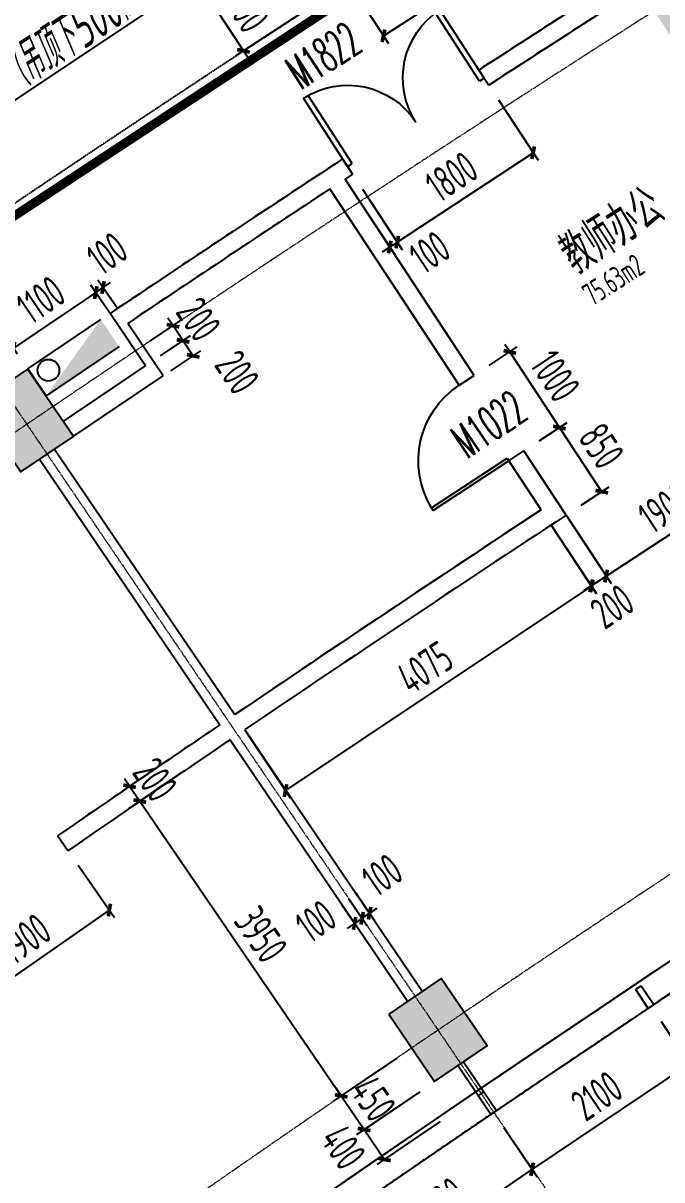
# Model space of a CAD drawing. Header units: millimetres. Extents: x 0 to 12095980, y -6694179 to 0.
# Drawn here: x 11609260 to 11616326, y -6452906 to -6440110 of the extents above; entities that cross this region are included whole.
import ezdxf
from ezdxf.enums import TextEntityAlignment as Align

# ---------------------------------------------------------------- set-up
doc = ezdxf.new("R2010")
doc.units = ezdxf.units.MM
doc.header["$LTSCALE"] = 10
for name, pattern in [('A1-RG-AXIS$0$CENTER', [50.8, 31.75, -6.35, 6.35, -6.35]), ('A1-RI-F2$0$DASHDOT', [1, 0.5, -0.25, 0, -0.25]), ('A1-RI-F2$0$HIDDEN2', [0.1875, 0.125, -0.0625])]:
    doc.linetypes.add(name, pattern=pattern)
for name, color, linetype in [('A1-RD-2F$0$A-DIMS-1：100', 1, 'Continuous'), ('A1-RD-2F$0$A-GLAZ', 140, 'Continuous'), ('A1-RD-2F$0$A-louban', 5, 'Continuous'), ('A1-RG-AXIS$0$A-COLU-HATH', 8, 'Continuous'), ('A1-RG-AXIS$0$A-COLUMN', 7, 'Continuous'), ('A1-RI-F2$0$0M-防火分区、防烟分区', 30, 'A1-RI-F2$0$DASHDOT'), ('A1-RI-F2$0$0P-FE-FH-P', 41, 'A1-RI-F2$0$YJdef_FE-FH_LINE_F'), ('A1-RI-F2$0$0P-FE-HY(消火栓)', 21, 'Continuous'), ('A1-RI-F2$0$A-DIMS-1：100', 1, 'Continuous'), ('A1-RI-F2$0$A-DOOR', 32, 'Continuous'), ('A1-RI-F2$0$A-FUZHUXIAN', 55, 'A1-RI-F2$0$HIDDEN2'), ('A1-RI-F2$0$A-SYMB-AREA', 4, 'Continuous'), ('A1-RI-F2$0$A-SYMB-NAME', 4, 'Continuous'), ('A1-RI-F2$0$A-TEXT', 4, 'Continuous'), ('A1-RI-F2$0$A-TEXT1', 4, 'Continuous'), ('A1-RI-F2$0$A-WALL', 7, 'Continuous'), ('A1-RI-F2$0$N-SYMB-DOOR', 13, 'Continuous'), ('A1-RI-F2$0$N-SYMB-DOOR1', 13, 'Continuous'), ('A1-RI-F2$0$N-SYMB-DOOR2', 13, 'Continuous')]:
    doc.layers.add(name, color=color, linetype=linetype)
doc.layers.add('A1-RG-AXIS$0$A-GRID', color=1, linetype='A1-RG-AXIS$0$CENTER', lineweight=9)
doc.styles.add('A1-RD-2F$0$XD2008', font='xd-hzs.shx', dxfattribs={"width": 0.7, "bigfont": 'xd-hztxt.shx'})
doc.styles.add('A1-RI-F2$0$ECADI', font='gbeitc.shx', dxfattribs={"width": 0.7, "bigfont": 'gbcbig.shx'})
doc.styles.add('A1-RI-F2$0$ECADI-SYM', font='simplex.shx', dxfattribs={"width": 0.7, "bigfont": 'hztxt.shx'})
doc.styles.add('A1-RI-F2$0$hz1', font='hzs.shx', dxfattribs={"width": 0.75, "bigfont": 'hztxt.shx'})
doc.styles.add('A1-RI-F2$0$XD2008', font='xd-hzs.shx', dxfattribs={"width": 0.7, "bigfont": 'xd-hztxt.shx'})
doc.linetypes.add('A1-RI-F2$0$YJdef_FE-FH_LINE_F', pattern='A,4,-0.2,["F",A1-RI-F2$0$hz1,S=0.2,R=0,X=-0.1,Y=-0.1],-0.1', length=4.3)
doc.dimstyles.new('A1-RD-2F$0$XD100$0', dxfattribs={"dimscale": 100, "dimtxt": 3.5, "dimasz": 2, "dimexe": 1, "dimexo": 2, "dimgap": 1, "dimtad": 1, "dimdec": 0, "dimdsep": 46, "dimtxsty": 'A1-RD-2F$0$XD2008', "dimblk": 'A1-RD-2F$0$_ArchTick', "dimblk1": 'A1-RD-2F$0$_ArchTick', "dimblk2": 'A1-RD-2F$0$_ArchTick', "dimsah": 1, "dimcen": 2.5, "dimclrd": 1, "dimclre": 1, "dimclrt": 4, "dimaunit": 1, "dimadec": 0, "dimazin": 0, "dimtfac": 1, "dimtdec": 0, "dimtix": 1, "dimtmove": 2, "dimatfit": 3, "dimfxl": 1, "dimtolj": 1, "dimtzin": 0, "dimarcsym": 0})
doc.dimstyles.new('A1-RI-F2$0$XD100$0', dxfattribs={"dimscale": 100, "dimtxt": 3.5, "dimasz": 2, "dimexe": 1, "dimexo": 2, "dimgap": 1, "dimtad": 1, "dimdec": 0, "dimdsep": 46, "dimtxsty": 'A1-RI-F2$0$XD2008', "dimblk1": 'A1-RI-F2$0$_ArchTick', "dimblk2": 'A1-RI-F2$0$_ArchTick', "dimsah": 1, "dimcen": 2.5, "dimclrd": 1, "dimclre": 1, "dimclrt": 4, "dimaunit": 1, "dimadec": 0, "dimazin": 0, "dimtfac": 1, "dimtdec": 0, "dimtix": 1, "dimtmove": 2, "dimatfit": 3, "dimfxl": 1, "dimtolj": 1, "dimtzin": 0, "dimarcsym": 0})

# ---------------------------------------------------------------- blocks, each defined once
blk = doc.blocks.new('A1-RI-F2$0$A-X-D2-60$0$d1000')
at = {"layer": 'A1-RI-F2$0$A-DOOR'}
blk.add_lwpolyline([(1257258, 175907), (1257258, 175942), (1256258, 175942), (1256258, 175907)], close=True, dxfattribs=at)
blk.add_arc((1257258, 175942), 1000, 182.0058, 269.9549, dxfattribs=at)
blk = doc.blocks.new('A1-RI-F2$0$_ArchTick')
at = {"color": 0, "linetype": 'ByBlock', "const_width": 0.4}
blk.add_lwpolyline([(-0.5, -0.5), (0.5, 0.5)], dxfattribs=at)
blk = doc.blocks.new('*D156')
at = {"layer": 'A1-RI-F2$0$A-DIMS-1：100', "color": 1, "linetype": 'ByBlock', "lineweight": -2, "transparency": 16777216}
for p, q in [((11616965, -6444677), (11617353, -6445268)), ((11615709, -6446227), (11617298, -6445184)), ((11615377, -6445719), (11615764, -6446310))]:
    blk.add_line(p, q, dxfattribs=at)
at = {"layer": 'A1-RI-F2$0$A-DIMS-1：100', "color": 1, "linetype": 'ByBlock', "lineweight": -2, "transparency": 16777216, "xscale": 100, "yscale": 100, "zscale": 100}
for p, rotation in [((11617298, -6445184), 33.28227967649136), ((11615709, -6446227), 213.2822796764913)]:
    blk.add_blockref('A1-RI-F2$0$_ArchTick', p, dxfattribs=dict(at, rotation=rotation))
at = {"layer": 'A1-RI-F2$0$A-DIMS-1：100', "color": 4, "linetype": 'ByBlock', "transparency": 16777216, "insert": (11616353, -6445475), "char_height": 350, "attachment_point": 5, "rotation": 33.2823, "style": 'A1-RI-F2$0$XD2008'}
blk.add_mtext('\\A1;1900', dxfattribs=at)
blk = doc.blocks.new('*D157')
at = {"layer": 'A1-RI-F2$0$A-DIMS-1：100', "color": 1, "linetype": 'ByBlock', "lineweight": -2, "transparency": 16777216}
for p, q in [((11615267, -6445552), (11615765, -6446310)), ((11615100, -6445662), (11615598, -6446420)), ((11615543, -6446336), (11615710, -6446226)), ((11615710, -6446226), (11615794, -6446171)), ((11615543, -6446336), (11615460, -6446391))]:
    blk.add_line(p, q, dxfattribs=at)
at = {"layer": 'A1-RI-F2$0$A-DIMS-1：100', "color": 1, "linetype": 'ByBlock', "lineweight": -2, "transparency": 16777216, "xscale": 100, "yscale": 100, "zscale": 100}
for p, rotation in [((11615710, -6446226), 213.3430878280974), ((11615543, -6446336), 33.34308782809741)]:
    blk.add_blockref('A1-RI-F2$0$_ArchTick', p, dxfattribs=dict(at, rotation=rotation))
at = {"layer": 'A1-RI-F2$0$A-DIMS-1：100', "color": 4, "linetype": 'ByBlock', "transparency": 16777216, "insert": (11615776, -6446563), "char_height": 350, "attachment_point": 5, "rotation": 33.3431, "style": 'A1-RI-F2$0$XD2008'}
blk.add_mtext('\\A1;200', dxfattribs=at)
blk = doc.blocks.new('*D158')
at = {"layer": 'A1-RI-F2$0$A-DIMS-1：100', "color": 1, "linetype": 'ByBlock', "lineweight": -2, "transparency": 16777216}
for p, q in [((11615101, -6445661), (11615606, -6446418)), ((11615551, -6446335), (11612163, -6448599)), ((11611713, -6447926), (11612218, -6448682))]:
    blk.add_line(p, q, dxfattribs=at)
at = {"layer": 'A1-RI-F2$0$A-DIMS-1：100', "color": 1, "linetype": 'ByBlock', "lineweight": -2, "transparency": 16777216, "xscale": 100, "yscale": 100, "zscale": 100}
for p, rotation in [((11615551, -6446335), 33.75444240979883), ((11612163, -6448599), 213.7544424097989)]:
    blk.add_blockref('A1-RI-F2$0$_ArchTick', p, dxfattribs=dict(at, rotation=rotation))
at = {"layer": 'A1-RI-F2$0$A-DIMS-1：100', "color": 4, "linetype": 'ByBlock', "transparency": 16777216, "insert": (11613704, -6447238), "char_height": 350, "attachment_point": 5, "rotation": 33.7544, "style": 'A1-RI-F2$0$XD2008'}
blk.add_mtext('\\A1;4075', dxfattribs=at)
blk = doc.blocks.new('*D159')
at = {"layer": 'A1-RI-F2$0$A-DIMS-1：100', "color": 1, "linetype": 'ByBlock', "lineweight": -2, "transparency": 16777216}
for p, q in [((11614967, -6444732), (11615277, -6444528)), ((11615661, -6445293), (11615193, -6444583)), ((11615434, -6445442), (11615744, -6445238))]:
    blk.add_line(p, q, dxfattribs=at)
at = {"layer": 'A1-RI-F2$0$A-DIMS-1：100', "color": 1, "linetype": 'ByBlock', "lineweight": -2, "transparency": 16777216, "xscale": 100, "yscale": 100, "zscale": 100}
for p, rotation in [((11615193, -6444583), 123.3430836660921), ((11615661, -6445293), 303.3430836660921)]:
    blk.add_blockref('A1-RI-F2$0$_ArchTick', p, dxfattribs=dict(at, rotation=rotation))
at = {"layer": 'A1-RI-F2$0$A-DIMS-1：100', "color": 4, "linetype": 'ByBlock', "transparency": 16777216, "insert": (11615657, -6444787), "char_height": 350, "attachment_point": 5, "rotation": 303.3431, "style": 'A1-RI-F2$0$XD2008'}
blk.add_mtext('\\A1;850', dxfattribs=at)
blk = doc.blocks.new('*D160')
at = {"layer": 'A1-RI-F2$0$A-DIMS-1：100', "color": 1, "linetype": 'ByBlock', "lineweight": -2, "transparency": 16777216}
for p, q in [((11614417, -6443897), (11614727, -6443692)), ((11614644, -6443747), (11614589, -6443664)), ((11615193, -6444583), (11614644, -6443747)), ((11614967, -6444732), (11615277, -6444528)), ((11615193, -6444583), (11615248, -6444666))]:
    blk.add_line(p, q, dxfattribs=at)
at = {"layer": 'A1-RI-F2$0$A-DIMS-1：100', "color": 1, "linetype": 'ByBlock', "lineweight": -2, "transparency": 16777216, "xscale": 100, "yscale": 100, "zscale": 100}
for p, rotation in [((11614644, -6443747), 303.3429274653074), ((11615193, -6444583), 123.3429274653074)]:
    blk.add_blockref('A1-RI-F2$0$_ArchTick', p, dxfattribs=dict(at, rotation=rotation))
at = {"layer": 'A1-RI-F2$0$A-DIMS-1：100', "color": 4, "linetype": 'ByBlock', "transparency": 16777216, "insert": (11615148, -6444014), "char_height": 350, "attachment_point": 5, "rotation": 303.3429, "style": 'A1-RI-F2$0$XD2008'}
blk.add_mtext('\\A1;1000', dxfattribs=at)
blk = doc.blocks.new('*D161')
at = {"layer": 'A1-RI-F2$0$A-DIMS-1：100', "color": 1, "linetype": 'ByBlock', "lineweight": -2, "transparency": 16777216}
for p, q in [((11612931, -6442002), (11613371, -6442670)), ((11613014, -6441947), (11613454, -6442616)), ((11613399, -6442532), (11613316, -6442587)), ((11613399, -6442532), (11613483, -6442477)), ((11613316, -6442587), (11613232, -6442642))]:
    blk.add_line(p, q, dxfattribs=at)
at = {"layer": 'A1-RI-F2$0$A-DIMS-1：100', "color": 1, "linetype": 'ByBlock', "lineweight": -2, "transparency": 16777216, "xscale": 100, "yscale": 100, "zscale": 100}
for p, rotation in [((11613316, -6442587), 33.34323127813155), ((11613399, -6442532), 213.3432312781316)]:
    blk.add_blockref('A1-RI-F2$0$_ArchTick', p, dxfattribs=dict(at, rotation=rotation))
at = {"layer": 'A1-RI-F2$0$A-DIMS-1：100', "color": 4, "linetype": 'ByBlock', "transparency": 16777216, "insert": (11613758, -6442644), "char_height": 350, "attachment_point": 5, "rotation": 33.3432, "style": 'A1-RI-F2$0$XD2008'}
blk.add_mtext('\\A1;100', dxfattribs=at)
blk = doc.blocks.new('*D162')
at = {"layer": 'A1-RI-F2$0$A-DIMS-1：100', "color": 1, "linetype": 'ByBlock', "lineweight": -2, "transparency": 16777216}
for p, q in [((11614518, -6440958), (11614957, -6441627)), ((11613398, -6442532), (11614902, -6441543)), ((11613014, -6441947), (11613453, -6442615))]:
    blk.add_line(p, q, dxfattribs=at)
at = {"layer": 'A1-RI-F2$0$A-DIMS-1：100', "color": 1, "linetype": 'ByBlock', "lineweight": -2, "transparency": 16777216, "xscale": 100, "yscale": 100, "zscale": 100}
for p, rotation in [((11614902, -6441543), 33.30376517438812), ((11613398, -6442532), 213.3037651743881)]:
    blk.add_blockref('A1-RI-F2$0$_ArchTick', p, dxfattribs=dict(at, rotation=rotation))
at = {"layer": 'A1-RI-F2$0$A-DIMS-1：100', "color": 4, "linetype": 'ByBlock', "transparency": 16777216, "insert": (11613999, -6441808), "char_height": 350, "attachment_point": 5, "rotation": 33.3038, "style": 'A1-RI-F2$0$XD2008'}
blk.add_mtext('\\A1;1800', dxfattribs=at)
blk = doc.blocks.new('*D187')
at = {"layer": 'A1-RI-F2$0$A-DIMS-1：100', "color": 1, "linetype": 'ByBlock', "lineweight": -2, "transparency": 16777216}
for p, q in [((11609868, -6449425), (11610271, -6450003)), ((11608656, -6451009), (11610214, -6449921)), ((11608310, -6450512), (11608713, -6451091))]:
    blk.add_line(p, q, dxfattribs=at)
at = {"layer": 'A1-RI-F2$0$A-DIMS-1：100', "color": 1, "linetype": 'ByBlock', "lineweight": -2, "transparency": 16777216, "xscale": 100, "yscale": 100, "zscale": 100}
for p, rotation in [((11610214, -6449921), 34.91604315176959), ((11608656, -6451009), 214.9160431517696)]:
    blk.add_blockref('A1-RI-F2$0$_ArchTick', p, dxfattribs=dict(at, rotation=rotation))
at = {"layer": 'A1-RI-F2$0$A-DIMS-1：100', "color": 4, "linetype": 'ByBlock', "transparency": 16777216, "insert": (11609278, -6450239), "char_height": 350, "attachment_point": 5, "rotation": 34.916, "style": 'A1-RI-F2$0$XD2008'}
blk.add_mtext('\\A1;1900', dxfattribs=at)
blk = doc.blocks.new('A1-RI-F2$0$5erhfh')
at = {"layer": 'A1-RI-F2$0$A-SYMB-AREA', "style": 'A1-RI-F2$0$ECADI', "width": 0.7}
blk.add_attdef('340M2', text='', height=2.5, dxfattribs=at).set_placement((0, 1.25), align=Align.MIDDLE_LEFT)
at = {"layer": 'A1-RI-F2$0$A-SYMB-NAME', "style": 'A1-RI-F2$0$ECADI', "width": 0.7}
blk.add_attdef('CHINESENAME', (-12.29, 3.09), '', height=4.5, dxfattribs=at)
blk = doc.blocks.new('A1-RD-2F$0$_ArchTick')
at = {"color": 0, "linetype": 'ByBlock', "const_width": 0.4}
blk.add_lwpolyline([(-0.5, -0.5), (0.5, 0.5)], dxfattribs=at)
blk = doc.blocks.new('*D689')
at = {"layer": 'A1-RD-2F$0$A-DIMS-1：100', "color": 1, "linetype": 'ByBlock', "lineweight": -2, "transparency": 16777216}
for p, q in [((11618067, -6449994), (11618432, -6450544)), ((11618376, -6450461), (11616626, -6451621)), ((11616317, -6451155), (11616681, -6451705))]:
    blk.add_line(p, q, dxfattribs=at)
at = {"layer": 'A1-RD-2F$0$A-DIMS-1：100', "color": 1, "linetype": 'ByBlock', "lineweight": -2, "transparency": 16777216, "xscale": 100, "yscale": 100, "zscale": 100}
for p, rotation in [((11618376, -6450461), 33.54876512828285), ((11616626, -6451621), 213.5487651282828)]:
    blk.add_blockref('A1-RD-2F$0$_ArchTick', p, dxfattribs=dict(at, rotation=rotation))
at = {"layer": 'A1-RD-2F$0$A-DIMS-1：100', "color": 4, "linetype": 'ByBlock', "transparency": 16777216, "insert": (11617349, -6450812), "char_height": 350, "attachment_point": 5, "rotation": 33.5488, "style": 'A1-RD-2F$0$XD2008'}
blk.add_mtext('\\A1;2100', dxfattribs=at)
blk = doc.blocks.new('*D690')
at = {"layer": 'A1-RD-2F$0$A-DIMS-1：100', "color": 1, "linetype": 'ByBlock', "lineweight": -2, "transparency": 16777216}
for p, q in [((11616318, -6451154), (11616687, -6451701)), ((11616631, -6451618), (11614889, -6452791)), ((11614576, -6452327), (11614945, -6452874))]:
    blk.add_line(p, q, dxfattribs=at)
at = {"layer": 'A1-RD-2F$0$A-DIMS-1：100', "color": 1, "linetype": 'ByBlock', "lineweight": -2, "transparency": 16777216, "xscale": 100, "yscale": 100, "zscale": 100}
for p, rotation in [((11616631, -6451618), 33.95447421643642), ((11614889, -6452791), 213.9544742164364)]:
    blk.add_blockref('A1-RD-2F$0$_ArchTick', p, dxfattribs=dict(at, rotation=rotation))
at = {"layer": 'A1-RD-2F$0$A-DIMS-1：100', "color": 4, "linetype": 'ByBlock', "transparency": 16777216, "insert": (11615606, -6451977), "char_height": 350, "attachment_point": 5, "rotation": 33.9545, "style": 'A1-RD-2F$0$XD2008'}
blk.add_mtext('\\A1;2100', dxfattribs=at)
blk = doc.blocks.new('*D691')
at = {"layer": 'A1-RD-2F$0$A-DIMS-1：100', "color": 1, "linetype": 'ByBlock', "lineweight": -2, "transparency": 16777216}
for p, q in [((11614577, -6452326), (11614948, -6452868)), ((11614892, -6452786), (11613159, -6453972)), ((11612844, -6453512), (11613215, -6454054))]:
    blk.add_line(p, q, dxfattribs=at)
at = {"layer": 'A1-RD-2F$0$A-DIMS-1：100', "color": 1, "linetype": 'ByBlock', "lineweight": -2, "transparency": 16777216, "xscale": 100, "yscale": 100, "zscale": 100}
for p, rotation in [((11614892, -6452786), 34.37711984863993), ((11613159, -6453972), 214.3771198486399)]:
    blk.add_blockref('A1-RD-2F$0$_ArchTick', p, dxfattribs=dict(at, rotation=rotation))
at = {"layer": 'A1-RD-2F$0$A-DIMS-1：100', "color": 4, "linetype": 'ByBlock', "transparency": 16777216, "insert": (11613870, -6453152), "char_height": 350, "attachment_point": 5, "rotation": 34.3771, "style": 'A1-RD-2F$0$XD2008'}
blk.add_mtext('\\A1;2100', dxfattribs=at)
blk = doc.blocks.new('A1-RD-2F$0$chuangkuang')
at = {"linetype": 'ByBlock'}
for p, q in [((11593433, -6456040), (11593631, -6455887)), ((11593677, -6455946), (11593479, -6456099)), ((11593631, -6455887), (11593677, -6455946)), ((11593479, -6456099), (11593433, -6456040))]:
    blk.add_line(p, q, dxfattribs=at)
blk = doc.blocks.new('*D348')
at = {"layer": 'A1-RI-F2$0$A-DIMS-1：100', "color": 1, "linetype": 'ByBlock', "lineweight": -2, "transparency": 16777216}
for p, q in [((11615518, -6438182), (11615846, -6438693)), ((11613246, -6440250), (11615792, -6438609)), ((11612971, -6439824), (11613300, -6440334))]:
    blk.add_line(p, q, dxfattribs=at)
at = {"layer": 'A1-RI-F2$0$A-DIMS-1：100', "color": 1, "linetype": 'ByBlock', "lineweight": -2, "transparency": 16777216, "xscale": 100, "yscale": 100, "zscale": 100}
for p, rotation in [((11615792, -6438609), 32.80607449743837), ((11613246, -6440250), 212.8060744974383)]:
    blk.add_blockref('A1-RI-F2$0$_ArchTick', p, dxfattribs=dict(at, rotation=rotation))
at = {"layer": 'A1-RI-F2$0$A-DIMS-1：100', "color": 4, "linetype": 'ByBlock', "transparency": 16777216, "insert": (11614370, -6439198), "char_height": 350, "attachment_point": 5, "rotation": 32.8061, "style": 'A1-RI-F2$0$XD2008'}
blk.add_mtext('\\A1;3030', dxfattribs=at)
blk = doc.blocks.new('*D351')
at = {"layer": 'A1-RI-F2$0$A-DIMS-1：100', "color": 1, "linetype": 'ByBlock', "lineweight": -2, "transparency": 16777216}
for p, q in [((11612313, -6439179), (11611231, -6439884)), ((11611315, -6439829), (11611260, -6439745)), ((11611315, -6439829), (11611697, -6440416)), ((11612695, -6439765), (11611614, -6440470)), ((11611697, -6440416), (11611752, -6440499))]:
    blk.add_line(p, q, dxfattribs=at)
at = {"layer": 'A1-RI-F2$0$A-DIMS-1：100', "color": 1, "linetype": 'ByBlock', "lineweight": -2, "transparency": 16777216, "xscale": 100, "yscale": 100, "zscale": 100}
for p, rotation in [((11611315, -6439829), 303.1041958702951), ((11611697, -6440416), 123.1041958702951)]:
    blk.add_blockref('A1-RI-F2$0$_ArchTick', p, dxfattribs=dict(at, rotation=rotation))
at = {"layer": 'A1-RI-F2$0$A-DIMS-1：100', "color": 4, "linetype": 'ByBlock', "transparency": 16777216, "insert": (11611737, -6439972), "char_height": 350, "attachment_point": 5, "rotation": 303.1042, "style": 'A1-RI-F2$0$XD2008'}
blk.add_mtext('\\A1;700', dxfattribs=at)
blk = doc.blocks.new('*D457')
at = {"layer": 'A1-RI-F2$0$A-DIMS-1：100', "color": 1, "linetype": 'ByBlock', "lineweight": -2, "transparency": 16777216}
for p, q in [((11613394, -6451558), (11612696, -6452032)), ((11612779, -6451976), (11612722, -6451893)), ((11612779, -6451976), (11613031, -6452348)), ((11613647, -6451931), (11612948, -6452405)), ((11613031, -6452348), (11613087, -6452431))]:
    blk.add_line(p, q, dxfattribs=at)
at = {"layer": 'A1-RI-F2$0$A-DIMS-1：100', "color": 1, "linetype": 'ByBlock', "lineweight": -2, "transparency": 16777216, "xscale": 100, "yscale": 100, "zscale": 100}
for p, rotation in [((11612779, -6451976), 304.1657970276899), ((11613031, -6452348), 124.1657970276898)]:
    blk.add_blockref('A1-RI-F2$0$_ArchTick', p, dxfattribs=dict(at, rotation=rotation))
at = {"layer": 'A1-RI-F2$0$A-DIMS-1：100', "color": 4, "linetype": 'ByBlock', "transparency": 16777216, "insert": (11613132, -6452008), "char_height": 350, "attachment_point": 5, "rotation": 304.1658, "style": 'A1-RI-F2$0$XD2008'}
blk.add_mtext('\\A1;450', dxfattribs=at)
blk = doc.blocks.new('*D458')
at = {"layer": 'A1-RI-F2$0$A-DIMS-1：100', "color": 1, "linetype": 'ByBlock', "lineweight": -2, "transparency": 16777216}
for p, q in [((11613647, -6451931), (11612949, -6452406)), ((11613872, -6452261), (11613174, -6452736)), ((11613032, -6452349), (11613257, -6452680))]:
    blk.add_line(p, q, dxfattribs=at)
at = {"layer": 'A1-RI-F2$0$A-DIMS-1：100', "color": 1, "linetype": 'ByBlock', "lineweight": -2, "transparency": 16777216, "xscale": 100, "yscale": 100, "zscale": 100}
for p, rotation in [((11613032, -6452349), 124.2336061055749), ((11613257, -6452680), 304.2336061055749)]:
    blk.add_blockref('A1-RI-F2$0$_ArchTick', p, dxfattribs=dict(at, rotation=rotation))
at = {"layer": 'A1-RI-F2$0$A-DIMS-1：100', "color": 4, "linetype": 'ByBlock', "transparency": 16777216, "insert": (11612801, -6452543), "char_height": 350, "attachment_point": 5, "rotation": 304.2336, "style": 'A1-RI-F2$0$XD2008'}
blk.add_mtext('\\A1;400', dxfattribs=at)
blk = doc.blocks.new('*D459')
at = {"layer": 'A1-RI-F2$0$A-DIMS-1：100', "color": 1, "linetype": 'ByBlock', "lineweight": -2, "transparency": 16777216}
for p, q in [((11610845, -6448272), (11610354, -6448607)), ((11610957, -6448437), (11610467, -6448772)), ((11610437, -6448551), (11610380, -6448468)), ((11610437, -6448551), (11610550, -6448716)), ((11610550, -6448716), (11610606, -6448798))]:
    blk.add_line(p, q, dxfattribs=at)
at = {"layer": 'A1-RI-F2$0$A-DIMS-1：100', "color": 1, "linetype": 'ByBlock', "lineweight": -2, "transparency": 16777216, "xscale": 100, "yscale": 100, "zscale": 100}
for p, rotation in [((11610437, -6448551), 304.3583068692117), ((11610550, -6448716), 124.3583068692117)]:
    blk.add_blockref('A1-RI-F2$0$_ArchTick', p, dxfattribs=dict(at, rotation=rotation))
at = {"layer": 'A1-RI-F2$0$A-DIMS-1：100', "color": 4, "linetype": 'ByBlock', "transparency": 16777216, "insert": (11610720, -6448478), "char_height": 350, "attachment_point": 5, "rotation": 304.3583, "style": 'A1-RI-F2$0$XD2008'}
blk.add_mtext('\\A1;200', dxfattribs=at)
blk = doc.blocks.new('*D460')
at = {"layer": 'A1-RI-F2$0$A-DIMS-1：100', "color": 1, "linetype": 'ByBlock', "lineweight": -2, "transparency": 16777216}
for p, q in [((11610966, -6448431), (11610467, -6448772)), ((11610550, -6448716), (11612779, -6451977)), ((11613195, -6451692), (11612696, -6452033))]:
    blk.add_line(p, q, dxfattribs=at)
at = {"layer": 'A1-RI-F2$0$A-DIMS-1：100', "color": 1, "linetype": 'ByBlock', "lineweight": -2, "transparency": 16777216, "xscale": 100, "yscale": 100, "zscale": 100}
for p, rotation in [((11610550, -6448716), 124.3562817876585), ((11612779, -6451977), 304.3562817876585)]:
    blk.add_blockref('A1-RI-F2$0$_ArchTick', p, dxfattribs=dict(at, rotation=rotation))
at = {"layer": 'A1-RI-F2$0$A-DIMS-1：100', "color": 4, "linetype": 'ByBlock', "transparency": 16777216, "insert": (11611891, -6450191), "char_height": 350, "attachment_point": 5, "rotation": 304.3563, "style": 'A1-RI-F2$0$XD2008'}
blk.add_mtext('\\A1;3950', dxfattribs=at)
blk = doc.blocks.new('*D465')
at = {"layer": 'A1-RI-F2$0$A-DIMS-1：100', "color": 1, "linetype": 'ByBlock', "lineweight": -2, "transparency": 16777216}
for p, q in [((11612860, -6449792), (11613066, -6450095)), ((11612943, -6449736), (11613149, -6450039)), ((11613093, -6449956), (11613010, -6450012)), ((11613093, -6449956), (11613175, -6449900)), ((11613010, -6450012), (11612927, -6450069))]:
    blk.add_line(p, q, dxfattribs=at)
at = {"layer": 'A1-RI-F2$0$A-DIMS-1：100', "color": 1, "linetype": 'ByBlock', "lineweight": -2, "transparency": 16777216, "xscale": 100, "yscale": 100, "zscale": 100}
for p, rotation in [((11613010, -6450012), 34.16579703400385), ((11613093, -6449956), 214.1657970340038)]:
    blk.add_blockref('A1-RI-F2$0$_ArchTick', p, dxfattribs=dict(at, rotation=rotation))
at = {"layer": 'A1-RI-F2$0$A-DIMS-1：100', "color": 4, "linetype": 'ByBlock', "transparency": 16777216, "insert": (11613232, -6449533), "char_height": 350, "attachment_point": 5, "rotation": 34.1658, "style": 'A1-RI-F2$0$XD2008'}
blk.add_mtext('\\A1;100', dxfattribs=at)
blk = doc.blocks.new('*D466')
at = {"layer": 'A1-RI-F2$0$A-DIMS-1：100', "color": 1, "linetype": 'ByBlock', "lineweight": -2, "transparency": 16777216}
for p, q in [((11612869, -6449806), (11613066, -6450095)), ((11612787, -6449862), (11612983, -6450151)), ((11613010, -6450012), (11613093, -6449956)), ((11612927, -6450069), (11612844, -6450125)), ((11613010, -6450012), (11612927, -6450069))]:
    blk.add_line(p, q, dxfattribs=at)
at = {"layer": 'A1-RI-F2$0$A-DIMS-1：100', "color": 1, "linetype": 'ByBlock', "lineweight": -2, "transparency": 16777216, "xscale": 100, "yscale": 100, "zscale": 100}
for p, rotation in [((11612927, -6450069), 34.16579703277321), ((11613010, -6450012), 214.1657970327732)]:
    blk.add_blockref('A1-RI-F2$0$_ArchTick', p, dxfattribs=dict(at, rotation=rotation))
at = {"layer": 'A1-RI-F2$0$A-DIMS-1：100', "color": 4, "linetype": 'ByBlock', "transparency": 16777216, "insert": (11612498, -6450044), "char_height": 350, "attachment_point": 5, "rotation": 34.1658, "style": 'A1-RI-F2$0$XD2008'}
blk.add_mtext('\\A1;100', dxfattribs=at)
blk = doc.blocks.new('A1-RI-F2$0$mc')
at = {"layer": 'A1-RI-F2$0$N-SYMB-DOOR', "style": 'A1-RI-F2$0$ECADI-SYM', "width": 0.7}
for tag, p in [('门窗主编号1', (55.7, -311.3)), ('门窗主编号2', (667.6, -311.3))]:
    blk.add_attdef(tag, p, '', height=180, dxfattribs=at)
at = {"layer": 'A1-RI-F2$0$N-SYMB-DOOR', "style": 'A1-RI-F2$0$ECADI-SYM', "width": 0.7, "flags": 1}
for tag, p in [('洞口尺寸(宽X高)', (55.6, -717.2)), ('备注', (57.1, -921.2))]:
    blk.add_attdef(tag, p, '', height=180, dxfattribs=at)
at = {"layer": 'A1-RI-F2$0$N-SYMB-DOOR1', "style": 'A1-RI-F2$0$ECADI-SYM', "width": 0.7}
blk.add_attdef('门窗辅编号1', (55.7, -516.1), '', height=180, dxfattribs=at)
at = {"layer": 'A1-RI-F2$0$N-SYMB-DOOR2', "style": 'A1-RI-F2$0$ECADI-SYM', "width": 0.7}
blk.add_attdef('门窗辅编号2', (311.5, -516.1), '', height=180, dxfattribs=at)
blk = doc.blocks.new('A1-RI-F2$0$112')
at = {"layer": 'A1-RI-F2$0$0P-FE-HY(消火栓)'}
for p, q in [((-1145151, 724088), (-1144188, 723932)), ((-1144188, 723932), (-1144246, 723576)), ((-1144246, 723576), (-1145208, 723732))]:
    blk.add_line(p, q, dxfattribs=at)
blk.add_circle((-1144401, 723743), 120, dxfattribs=at)
blk.add_solid([(-1144188, 723932), (-1145151, 724088), (-1145208, 723732)], dxfattribs=at)
blk = doc.blocks.new('A1-RG-AXIS$0$colu')
at = {"layer": 'A1-RG-AXIS$0$A-COLU-HATH', "linetype": 'ByBlock'}
h = blk.add_hatch(color=256, dxfattribs=at)
h.paths.add_polyline_path([(11591264, -6433839), (11591159, -6433557), (11590222, -6433908), (11590400, -6434382)])
h.paths.add_polyline_path([(11582706, -6437301), (11582516, -6436795), (11581580, -6437146), (11581701, -6437474)])
h.paths.add_polyline_path([(11590472, -6449024), (11591080, -6449817), (11591635, -6449392), (11591027, -6448598)])
h.paths.add_polyline_path([(11597647, -6443800), (11598174, -6444530), (11598741, -6444120), (11598215, -6443391)])
h.paths.add_polyline_path([(11585545, -6442594), (11586154, -6443388), (11586709, -6442962), (11586101, -6442168)])
h.paths.add_polyline_path([(11592849, -6437150), (11593376, -6437880), (11593943, -6437471), (11593417, -6436741)])
h.paths.add_polyline_path([(11606395, -6455924), (11606921, -6456654), (11607489, -6456244), (11606962, -6455514)])
h.paths.add_polyline_path([(11601626, -6449315), (11602153, -6450044), (11602720, -6449635), (11602194, -6448905)])
edge = h.paths.add_edge_path()
edge.add_arc((11595249, -6454684), 425, 0, 360)
edge = h.paths.add_edge_path()
edge.add_arc((11600176, -6461115), 425, 0, 360)
h.paths.add_polyline_path([(11613307, -6451074), (11613812, -6451818), (11614392, -6451425), (11613886, -6450680)])
h.paths.add_polyline_path([(11620356, -6446424), (11620839, -6447183), (11621430, -6446806), (11620946, -6446047)])
h.paths.add_polyline_path([(11615974, -6439552), (11616458, -6440311), (11617048, -6439934), (11616564, -6439175)])
h.paths.add_polyline_path([(11608730, -6444330), (11609235, -6445075), (11609815, -6444682), (11609309, -6443937)])
h.paths.add_polyline_path([(11600306, -6431919), (11600812, -6432664), (11601391, -6432270), (11600885, -6431526)])
h.paths.add_polyline_path([(11607910, -6426904), (11608394, -6427663), (11608984, -6427286), (11608500, -6426527)])
h.paths.add_polyline_path([(11630302, -6423285), (11630693, -6423983), (11631129, -6423739), (11630739, -6423040)])
h.paths.add_polyline_path([(11626248, -6416039), (11626639, -6416737), (11627075, -6416493), (11626684, -6415795)])
h.paths.add_polyline_path([(11627535, -6441978), (11627997, -6442751), (11628598, -6442392), (11628136, -6441619)])
h.paths.add_polyline_path([(11634839, -6437741), (11635279, -6438526), (11635889, -6438184), (11635450, -6437399)])
h.paths.add_polyline_path([(11615655, -6422109), (11616117, -6422881), (11616718, -6422522), (11616256, -6421750)])
h.paths.add_polyline_path([(11619863, -6429147), (11620325, -6429919), (11620926, -6429560), (11620464, -6428788)])
h.paths.add_polyline_path([(11630859, -6430629), (11631299, -6431414), (11631910, -6431072), (11631470, -6430287)])
h.paths.add_polyline_path([(11627539, -6424694), (11627978, -6425480), (11628589, -6425138), (11628150, -6424353)])
h.paths.add_polyline_path([(11623353, -6434983), (11623815, -6435756), (11624415, -6435396), (11623953, -6434624)])
h.paths.add_polyline_path([(11623535, -6417538), (11623974, -6418324), (11624585, -6417982), (11624146, -6417197)])
h.paths.add_polyline_path([(11635339, -6420464), (11635756, -6421262), (11636376, -6420938), (11635960, -6420140)])
h.paths.add_polyline_path([(11645506, -6407138), (11645842, -6407864), (11645388, -6408074), (11645053, -6407348)])
h.paths.add_polyline_path([(11648218, -6414201), (11648554, -6414927), (11649008, -6414718), (11648672, -6413991)])
h.paths.add_polyline_path([(11649797, -6429904), (11650191, -6430713), (11650820, -6430407), (11650426, -6429597)])
h.paths.add_polyline_path([(11632163, -6412872), (11631542, -6413196), (11632283, -6414615), (11632904, -6414290)])
h.paths.add_polyline_path([(11648553, -6404923), (11647915, -6405211), (11648573, -6406669), (11649211, -6406381)])
h.paths.add_polyline_path([(11638488, -6426491), (11638905, -6427289), (11639525, -6426965), (11639108, -6426167)])
h.paths.add_polyline_path([(11646232, -6422575), (11646626, -6423384), (11647255, -6423078), (11646862, -6422268)])
h.paths.add_polyline_path([(11643258, -6416460), (11643651, -6417269), (11644281, -6416963), (11643887, -6416153)])
edge = h.paths.add_edge_path()
edge.add_arc((11640554, -6410101), 425, 0, 360)
h.paths.add_polyline_path([(11642262, -6433715), (11642678, -6434512), (11643299, -6434188), (11642882, -6433391)])
h.paths.add_polyline_path([(11657439, -6426310), (11657809, -6427131), (11658447, -6426843), (11658077, -6426022)])
h.paths.add_polyline_path([(11654086, -6418882), (11654456, -6419702), (11655094, -6419414), (11654724, -6418594)])
h.paths.add_polyline_path([(11659423, -6409141), (11659770, -6409971), (11660416, -6409702), (11660069, -6408871)])
h.paths.add_polyline_path([(11651288, -6412684), (11651658, -6413504), (11652296, -6413216), (11651926, -6412396)])
h.paths.add_polyline_path([(11672567, -6404095), (11672841, -6404846), (11673311, -6404675), (11673037, -6403924)])
h.paths.add_polyline_path([(11669749, -6396288), (11670092, -6397229), (11670562, -6397058), (11670219, -6396117)])
h.paths.add_polyline_path([(11678236, -6409178), (11678568, -6410121), (11679228, -6409889), (11678897, -6408946)])
h.paths.add_polyline_path([(11675949, -6402668), (11676281, -6403611), (11676941, -6403379), (11676610, -6402436)])
h.paths.add_polyline_path([(11662042, -6415416), (11662388, -6416247), (11663034, -6415977), (11662688, -6415147)])
h.paths.add_polyline_path([(11670094, -6412181), (11670417, -6413021), (11671070, -6412770), (11670748, -6411930)])
h.paths.add_polyline_path([(11656266, -6401573), (11656651, -6402496), (11657297, -6402226), (11656912, -6401304)])
h.paths.add_polyline_path([(11664718, -6398177), (11665077, -6399111), (11665730, -6398860), (11665372, -6397926)])
h.paths.add_polyline_path([(11667657, -6405832), (11667980, -6406673), (11668633, -6406422), (11668311, -6405582)])
h.paths.add_polyline_path([(11673265, -6395025), (11673596, -6395969), (11674256, -6395737), (11673925, -6394793)])
edge = h.paths.add_edge_path()
edge.add_arc((11681417, -6417175), 425, 0, 360)
h.paths.add_polyline_path([(11673015, -6419789), (11673338, -6420629), (11673991, -6420379), (11673669, -6419538)])
h.paths.add_polyline_path([(11665180, -6422938), (11665527, -6423769), (11666173, -6423499), (11665826, -6422668)])
at = {"layer": 'A1-RG-AXIS$0$A-COLUMN'}
for points in [[(11608730, -6444330), (11609235, -6445075), (11609815, -6444682), (11609309, -6443937)], [(11613307, -6451074), (11613812, -6451818), (11614392, -6451425), (11613886, -6450680)]]:
    blk.add_lwpolyline(points, close=True, dxfattribs=at)
blk = doc.blocks.new('A1-RG-AXIS')
at = {"layer": 'A1-RG-AXIS$0$A-GRID', "linetype": 'A1-RG-AXIS$0$CENTER', "ltscale": 0.05}
blk.add_lwpolyline([(11682866.1, -6392336.6, 0.1037295), (11569674.9, -6456283.6, 0.1037295)], format="xyb", dxfattribs=at)
at = {"layer": 'A1-RG-AXIS$0$A-GRID', "ltscale": 0.05}
for points in [[(11690526.8, -6414141.5, 0.1045274), (11584753.6, -6473784.9)], [(11691982.8, -6418505.6, 0.1046378), (11587756.3, -6477270.1)]]:
    blk.add_lwpolyline(points, format="xyb", dxfattribs=at)
at = {"layer": 'A1-RG-AXIS$0$A-GRID', "linetype": 'A1-RG-AXIS$0$CENTER', "ltscale": 0.05}
blk.add_lwpolyline([(11595822.2, -6424689.2), (11619186.6, -6459113.1)], dxfattribs=at)
blk.add_arc((11778731.9, -6694178.6), 308600, 107.574373, 131.323037, dxfattribs=at)
at = {"layer": 'A1-RG-AXIS$0$A-GRID', "ltscale": 0.05}
blk.add_arc((11778731.9, -6694178.6), 301700, 107.53359, 131.336201, dxfattribs=at)
at = {"layer": 'A1-RG-AXIS$0$A-COLU-HATH', "linetype": 'ByBlock'}
blk.add_blockref('A1-RG-AXIS$0$colu', (0, 0), dxfattribs=at)
blk = doc.blocks.new('*D536')
at = {"layer": 'A1-RI-F2$0$A-DIMS-1：100', "color": 1, "linetype": 'ByBlock', "lineweight": -2, "transparency": 16777216}
for p, q in [((11610109, -6443156), (11610009, -6443007)), ((11610064, -6443090), (11609153, -6443705)), ((11609197, -6443771), (11609097, -6443622))]:
    blk.add_line(p, q, dxfattribs=at)
at = {"layer": 'A1-RI-F2$0$A-DIMS-1：100', "color": 1, "linetype": 'ByBlock', "lineweight": -2, "transparency": 16777216, "xscale": 100, "yscale": 100, "zscale": 100}
for p, rotation in [((11610064, -6443090), 34.02060955537043), ((11609153, -6443705), 214.0206095553704)]:
    blk.add_blockref('A1-RI-F2$0$_ArchTick', p, dxfattribs=dict(at, rotation=rotation))
at = {"layer": 'A1-RI-F2$0$A-DIMS-1：100', "color": 4, "linetype": 'ByBlock', "transparency": 16777216, "insert": (11609455, -6443170), "char_height": 350, "attachment_point": 5, "rotation": 34.0206, "style": 'A1-RI-F2$0$XD2008'}
blk.add_mtext('\\A1;1100', dxfattribs=at)
blk = doc.blocks.new('*D537')
at = {"layer": 'A1-RI-F2$0$A-DIMS-1：100', "color": 1, "linetype": 'ByBlock', "lineweight": -2, "transparency": 16777216}
for p, q in [((11610221, -6443323), (11610005, -6443009)), ((11610144, -6443035), (11610062, -6443091)), ((11610303, -6443267), (11610087, -6442952)), ((11610144, -6443035), (11610227, -6442978)), ((11610062, -6443091), (11609979, -6443148))]:
    blk.add_line(p, q, dxfattribs=at)
at = {"layer": 'A1-RI-F2$0$A-DIMS-1：100', "color": 1, "linetype": 'ByBlock', "lineweight": -2, "transparency": 16777216, "xscale": 100, "yscale": 100, "zscale": 100}
for p, rotation in [((11610062, -6443091), 34.46988208650278), ((11610144, -6443035), 214.4698820865028)]:
    blk.add_blockref('A1-RI-F2$0$_ArchTick', p, dxfattribs=dict(at, rotation=rotation))
at = {"layer": 'A1-RI-F2$0$A-DIMS-1：100', "color": 4, "linetype": 'ByBlock', "transparency": 16777216, "insert": (11610189, -6442657), "char_height": 350, "attachment_point": 5, "rotation": 34.4699, "style": 'A1-RI-F2$0$XD2008'}
blk.add_mtext('\\A1;100', dxfattribs=at)
blk = doc.blocks.new('*D538')
at = {"layer": 'A1-RI-F2$0$A-DIMS-1：100', "color": 1, "linetype": 'ByBlock', "lineweight": -2, "transparency": 16777216}
for p, q in [((11610781, -6443790), (11611113, -6443569)), ((11611030, -6443625), (11611141, -6443791)), ((11610892, -6443957), (11611224, -6443736))]:
    blk.add_line(p, q, dxfattribs=at)
at = {"layer": 'A1-RI-F2$0$A-DIMS-1：100', "color": 1, "linetype": 'ByBlock', "lineweight": -2, "transparency": 16777216, "xscale": 100, "yscale": 100, "zscale": 100}
for p, rotation in [((11611030, -6443625), 123.6484535165527), ((11611141, -6443791), 303.6484535165527)]:
    blk.add_blockref('A1-RI-F2$0$_ArchTick', p, dxfattribs=dict(at, rotation=rotation))
at = {"layer": 'A1-RI-F2$0$A-DIMS-1：100', "color": 4, "linetype": 'ByBlock', "transparency": 16777216, "insert": (11611628, -6443973), "char_height": 350, "attachment_point": 5, "rotation": 303.6485, "style": 'A1-RI-F2$0$XD2008'}
blk.add_mtext('\\A1;200', dxfattribs=at)
blk = doc.blocks.new('*D539')
at = {"layer": 'A1-RI-F2$0$A-DIMS-1：100', "color": 1, "linetype": 'ByBlock', "lineweight": -2, "transparency": 16777216}
for p, q in [((11610669, -6443624), (11611001, -6443401)), ((11610918, -6443457), (11610862, -6443374)), ((11610780, -6443790), (11611112, -6443567)), ((11611029, -6443623), (11610918, -6443457)), ((11611029, -6443623), (11611085, -6443706))]:
    blk.add_line(p, q, dxfattribs=at)
at = {"layer": 'A1-RI-F2$0$A-DIMS-1：100', "color": 1, "linetype": 'ByBlock', "lineweight": -2, "transparency": 16777216, "xscale": 100, "yscale": 100, "zscale": 100}
for p, rotation in [((11610918, -6443457), 303.8902444914769), ((11611029, -6443623), 123.8902444914769)]:
    blk.add_blockref('A1-RI-F2$0$_ArchTick', p, dxfattribs=dict(at, rotation=rotation))
at = {"layer": 'A1-RI-F2$0$A-DIMS-1：100', "color": 4, "linetype": 'ByBlock', "transparency": 16777216, "insert": (11611201, -6443386), "char_height": 350, "attachment_point": 5, "rotation": 303.8902, "style": 'A1-RI-F2$0$XD2008'}
blk.add_mtext('\\A1;200', dxfattribs=at)
blk = doc.blocks.new('A1-RI-F2$0$1500')
at = {"layer": 'A1-RI-F2$0$A-DOOR'}
for p, q in [((0, 100), (0, 850)), ((51, 100), (51, 848)), ((1449, 100), (1449, 848)), ((1500, 100), (1500, 850)), ((0, 100), (51, 100)), ((1500, 100), (1449, 100))]:
    blk.add_line(p, q, dxfattribs=at)
for centre, start, end in [((0, 100), 0, 90), ((1500, 100), 90, 180)]:
    blk.add_arc(centre, 750, start, end, dxfattribs=at)
blk = doc.blocks.new('A1-RD-2F')
at = {"layer": 'A1-RD-2F$0$A-GLAZ', "ltscale": 0.25}
for radius, start, end in [(292800, 108.984813, 127.828852), (292500, 108.926088, 127.887577), (292500, 108.926088, 127.887577)]:
    blk.add_arc((11778729.3, -6694180.2), radius, start, end, dxfattribs=at)
at = {"layer": 'A1-RD-2F$0$A-louban'}
blk.add_lwpolyline([(11592585.5, -6454466.4), (11599153.7, -6462913.2, -0.0824084), (11683476.3, -6417307.1)], format="xyb", dxfattribs=at)
at = {"linetype": 'ByBlock'}
for p, rotation in [((4345131.6, -17551462.7), 85.88645362438916), ((4421088.6, -17603143.5), 86.28658863683809)]:
    blk.add_blockref('A1-RD-2F$0$chuangkuang', p, dxfattribs=dict(at, rotation=rotation))
at = {"layer": 'A1-RD-2F$0$A-DIMS-1：100', "color": 3, "linetype": 'ByBlock'}
for p1, p2, distance, picture, middle in [((11617956.3, -6449827.4), (11616206.2, -6450988), 760, '*D689', (11617349.3, -6450811.9)), ((11616206.2, -6450988), (11614464.3, -6452160.9), 760, '*D690', (11615606.1, -6451976.7)), ((11614464.3, -6452160.9), (11612731, -6453346.6), 757.2, '*D691', (11613869.9, -6453151.7))]:
    dim = blk.add_aligned_dim(p1=p1, p2=p2, distance=distance, dimstyle='A1-RD-2F$0$XD100$0', override={"dimasz": 1}, dxfattribs=at)
    dim.commit()
    dim.dimension.update_dxf_attribs({"geometry": picture, "text_midpoint": middle})
blk = doc.blocks.new('A1-RI-F2')
at = {"layer": 'A1-RI-F2$0$0M-防火分区、防烟分区', "const_width": 100}
blk.add_lwpolyline([(11599538, -6445395.4, -0.0211339), (11621180.6, -6431155.5), (11622668.8, -6433644.6, 0.02113), (11601234.9, -6447747.1)], format="xyb", close=True, dxfattribs=at)
at = {"layer": 'A1-RI-F2$0$A-FUZHUXIAN', "ltscale": 15}
blk.add_lwpolyline([(11697385.2, -6408952.1, 0.0114998), (11684356.2, -6412994.1), (11685659.5, -6416881.5, 0.0845607), (11599102.5, -6463333.2), (11592167, -6454412), (11594287.7, -6452776.4, 0), (11592699.6, -6450703.6, 0.0170298), (11576443.9, -6463978.8), (11589775.5, -6479462.1, -0.111917), (11700888.4, -6418975.6, -0.111917)], format="xyb", dxfattribs=at)
at = {"layer": 'A1-RI-F2$0$A-FUZHUXIAN', "ltscale": 2}
blk.add_lwpolyline([(11599677.7, -6445418, -0.0209706), (11621146.2, -6431292.7), (11622531.7, -6433610.1, 0.0209655), (11601257.5, -6447607.6)], format="xyb", close=True, dxfattribs=at)
at = {"layer": 'A1-RI-F2$0$A-TEXT'}
blk.add_lwpolyline([(11608852.4, -6442429.1), (11608485.7, -6441416.2), (11610797.6, -6439878)], dxfattribs=at)
at = {"layer": 'A1-RI-F2$0$A-WALL', "linetype": 'ByBlock'}
for p, q in [((11614301.6, -6440628.5), (11614411.3, -6440795.8)), ((11612794.3, -6441612.4), (11612904, -6441779.6)), ((11612904, -6441779.6), (11612820.7, -6441834.4)), ((11614249.8, -6444006.5), (11612820.7, -6441834.4)), ((11614082.7, -6444116.4), (11612653.6, -6441944.4)), ((11610614.3, -6443901.1), (11610221.2, -6443321.9)), ((11610809.5, -6444010.7), (11610416.5, -6443431.7)), ((11609702.8, -6444515.8), (11610614.3, -6443901.1)), ((11609814.6, -6444681.6), (11610809.5, -6444010.7)), ((11614082.7, -6444116.4), (11614249.8, -6444006.5)), ((11609607.7, -6444822), (11611601.4, -6447759.4)), ((11614632.4, -6444951.8), (11614799.4, -6444841.8)), ((11615266.8, -6445552.1), (11614799.4, -6444841.8)), ((11609442.3, -6444934.4), (11611435.9, -6447871.7)), ((11614989.7, -6445495), (11614632.4, -6444951.8)), ((11611713.7, -6447924.9), (11613679.3, -6450820.8)), ((11611548.2, -6448037.2), (11613513.8, -6450933.1)), ((11609755.5, -6449264.4), (11609640.9, -6449100.5)), ((11614133, -6451600.6), (11614497.9, -6452138.2)), ((11614070.9, -6451642.7), (11614323.6, -6452015)), ((11614070.9, -6451642.7), (11614323.6, -6452015))]:
    blk.add_line(p, q, dxfattribs=at)
for radius, start, end in [(302200.2, 122.586737, 122.963896), (302000.2, 122.586781, 122.963703), (302200.2, 123.305169, 123.890883), (302000.2, 123.36206, 123.871729), (297750, 123.362331, 124.146554), (297550, 123.323832, 124.146541), (297750, 124.18504, 124.603645), (297550, 124.185053, 124.603386)]:
    blk.add_arc((11778731.9, -6694178.6), radius, start, end, dxfattribs=at)
at = {"color": 3, "linetype": 'ByBlock'}
blk.add_blockref('A1-RD-2F', (0, 0), dxfattribs=at)
at = {"linetype": 'ByBlock'}
blk.add_blockref('A1-RG-AXIS', (0, 0), dxfattribs=at)
at = {"layer": 'A1-RI-F2$0$0P-FE-FH-P', "rotation": 223.3823909778383}
blk.add_blockref('A1-RI-F2$0$112', (10280691.5, -6703991.9), dxfattribs=at)
at = {"layer": 'A1-RI-F2$0$A-DOOR', "xscale": -1.199999999951676, "yscale": 1.200000000188546, "zscale": 1.199999999853307, "rotation": 32.91012994963011}
blk.add_blockref('A1-RI-F2$0$1500', (11614425.5, -6440818.8), dxfattribs=at)
at = {"layer": 'A1-RI-F2$0$A-DOOR', "xscale": -1, "rotation": 213.2546036441088}
blk.add_blockref('A1-RI-F2$0$A-X-D2-60$0$d1000', (10466780.5, -6987252.7), dxfattribs=at)
at = {"layer": 'A1-RI-F2$0$A-SYMB-NAME'}
ref = blk.add_blockref('A1-RI-F2$0$5erhfh', (11616588.9, -6442514.3), dxfattribs=dict(at, xscale=100.0000000001158, yscale=100.0000000001158, zscale=100.0000000001158, rotation=32.52037861876819))
ref.add_attrib('340M2', '75.63m2', (11615556.1, -6443245.6), dxfattribs={"layer": 'A1-RI-F2$0$A-SYMB-AREA', "height": 250, "rotation": 32.52038, "style": 'A1-RI-F2$0$XD2008', "width": 0.7})
ref.add_attrib('CHINESENAME', '教师办公', (11615386.4, -6442914.8), dxfattribs={"height": 450, "rotation": 32.52038, "style": 'A1-RI-F2$0$XD2008', "width": 0.7})
at = {"layer": 'A1-RI-F2$0$N-SYMB-DOOR'}
ref = blk.add_blockref('A1-RI-F2$0$mc', (11612861.6, -6439954.3), dxfattribs=dict(at, xscale=-1.499999999254115, yscale=1.499999999070965, rotation=32.98796751861478))
ref.add_attrib('门窗主编号1', 'M1822', (11612334.3, -6440853.2), dxfattribs={"height": 375, "rotation": 32.98797, "style": 'A1-RI-F2$0$ECADI-SYM', "width": 0.5})
ref = blk.add_blockref('A1-RI-F2$0$mc', (11614681.8, -6444026.3), dxfattribs=dict(at, xscale=-1.499999999369496, yscale=1.499999999031388, rotation=34.07859922439322))
ref.add_attrib('门窗主编号1', 'M1022', (11614171.7, -6444935.1), dxfattribs={"height": 375, "rotation": 34.0786, "style": 'A1-RI-F2$0$ECADI-SYM', "width": 0.5})
at = {"layer": 'A1-RI-F2$0$A-TEXT', "style": 'A1-RI-F2$0$ECADI', "width": 0.7}
blk.add_text('挡烟垂壁（吊顶下500高）', height=450, rotation=33.63724, dxfattribs=at).set_placement((11608418.9, -6441410.5, 0))
at = {"layer": 'A1-RI-F2$0$A-TEXT1', "style": 'A1-RI-F2$0$ECADI', "width": 0.7}
for tag, p in [('（-0.050）', (11749732.1, -6422418.7)), ('（结构标高）', (11757640.8, -6422418.7))]:
    blk.add_attdef(tag, p, '', height=375, dxfattribs=at)
at = {"layer": 'A1-RI-F2$0$A-DIMS-1：100', "color": 3, "linetype": 'ByBlock'}
for p1, p2, distance, picture, middle in [((11612862.7, -6439655.9), (11615409.2, -6438014.4), -706.9, '*D348', (11614370, -6439198.1)), ((11612480.4, -6439069.5), (11612862.7, -6439655.9), -1391.1, '*D351', (11611736.6, -6439972.3)), ((11612904, -6441779.6), (11614408.4, -6440791.3), -899.9, '*D162', (11613999.3, -6441807.7)), ((11610220.9, -6443321.5), (11609309.2, -6443937), -279.5, '*D536', (11609454.8, -6443169.6)), ((11610614.3, -6443901.1), (11610502.9, -6443735.3), -499.5, '*D539', (11611201.5, -6443386.3)), ((11614799.4, -6444841.8), (11614249.8, -6444006.5), -471.4, '*D160', (11615148.1, -6444013.9)), ((11615266.8, -6445552.1), (11614799.4, -6444841.8), -471.4, '*D159', (11615656.6, -6444786.7)), ((11615266.8, -6445552.1), (11616855.1, -6444509.5), -806.8, '*D156', (11616352.8, -6445475.3)), ((11614989.7, -6445495), (11611601.4, -6447759.4), 1009.9, '*D158', (11613703.9, -6447238.2)), ((11611009.7, -6448158.9), (11611122.6, -6448324), -693.9, '*D459', (11610720.3, -6448477.9)), ((11611131.2, -6448318.1), (11613360.4, -6451579), -704.4, '*D460', (11611891.3, -6450190.9)), ((11608195.1, -6450348.4), (11609753.1, -6449260.9), -805.3, '*D187', (11609277.6, -6450239.5)), ((11613559.8, -6451446), (11613812.4, -6451818.2), -944.1, '*D457', (11613132.4, -6452007.9))]:
    dim = blk.add_aligned_dim(p1=p1, p2=p2, distance=distance, dimstyle='A1-RI-F2$0$XD100$0', override={"dimasz": 1}, dxfattribs=at)
    dim.commit()
    dim.dimension.update_dxf_attribs({"geometry": picture, "text_midpoint": middle})
for base, p1, p2, angle, picture, middle in [((11613315.7, -6442586.8), (11612904, -6441779.6), (11612820.7, -6441834.4), 213.34323, '*D161', (11613757.7, -6442643.9)), ((11610061.6, -6443091.4), (11610416.5, -6443431.7), (11610334.1, -6443488.3), 214.46988, '*D537', (11610189.2, -6442656.7)), ((11611140.6, -6443791.1), (11610614.3, -6443901.1), (11610725.1, -6444067.6), 303.64845, '*D538', (11611628, -6443972.6)), ((11615710.2, -6446226.1), (11614989.7, -6445495), (11615156.8, -6445385), 33.34309, '*D157', (11615776, -6446563.1)), ((11613009.8, -6450012.5), (11612830.7, -6449570.6), (11612748, -6449626.8), 214.1658, '*D465', (11613231.8, -6449533.5)), ((11612927, -6450068.6), (11612757, -6449640.1), (11612674.3, -6449696.3), 214.1658, '*D466', (11612498.5, -6450043.6)), ((11613256.9, -6452680.1), (11613812.4, -6451818.2), (11614037.4, -6452149), 304.23361, '*D458', (11612801.3, -6452542.6))]:
    dim = blk.add_linear_dim(base=base, p1=p1, p2=p2, angle=angle, dimstyle='A1-RI-F2$0$XD100$0', override={"dimasz": 1}, dxfattribs=at)
    dim.commit()
    dim.dimension.update_dxf_attribs({"geometry": picture, "text_midpoint": middle, "dimtype": 129})

msp = doc.modelspace()

# ---------------------------------------------------------------- block references
msp.add_blockref('A1-RI-F2', (0, 0))

doc.saveas('drawing.dxf')
